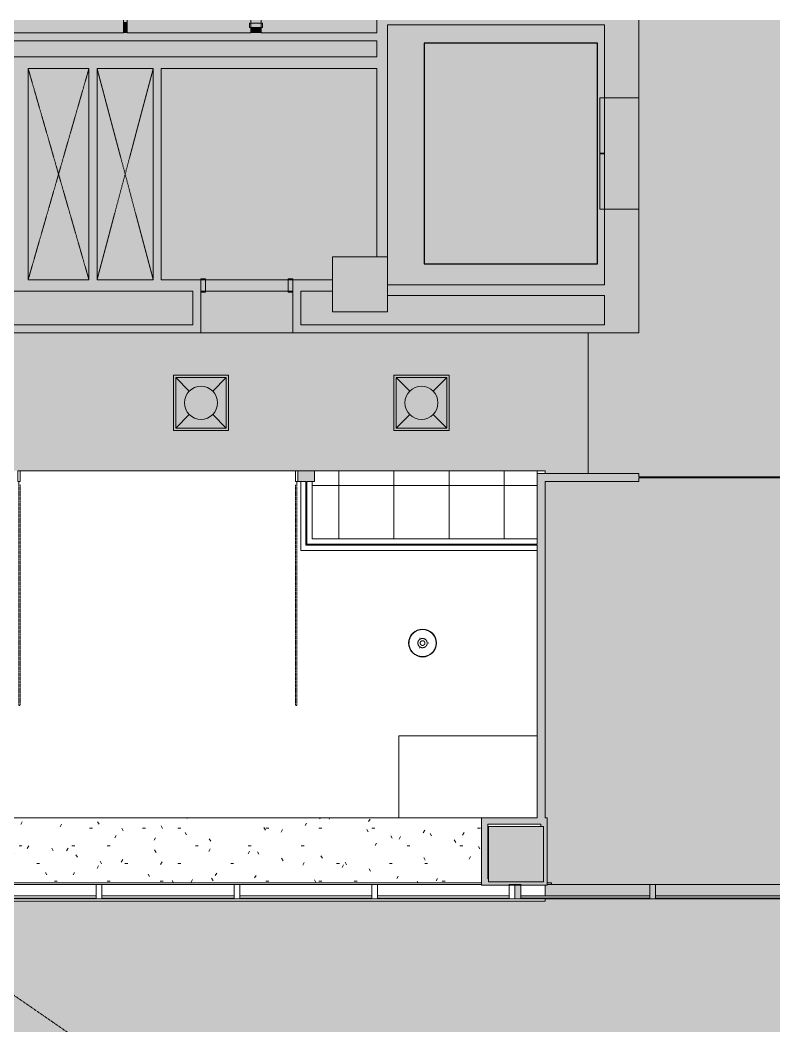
# Model space of a CAD drawing. Header units: inches. Extents: x 45807 to 46964, y -37659 to -36666.
# Drawn here: x 46633.4 to 46964.3, y -37103.6 to -36665.8 of the extents above; entities that cross this region are included whole.
import ezdxf

# ---------------------------------------------------------------- set-up
doc = ezdxf.new("R2010")
doc.units = ezdxf.units.IN
doc.header["$MEASUREMENT"] = 0
doc.linetypes.add('Dash', pattern=[0.25, 0.125, -0.125])
doc.linetypes.add('Hidden 1_8_', pattern=[0.1875, 0.125, -0.0625])
for name, color, linetype, lineweight in [('A-CLNG', 13, 'Continuous', 13), ('A-CLNG-PATT', 13, 'Continuous', 13), ('A-DETL', 90, 'Continuous', 9), ('A-DETL-GENF', 92, 'Continuous', 9), ('A-DETL-HDLN', 90, 'Hidden 1_8_', 9), ('A-DETL-THIN', 151, 'Continuous', 9), ('A-DOOR', 31, 'Continuous', 13), ('A-DOOR-FRAM', 31, 'Continuous', 20), ('A-DOOR-HDLN', 31, 'Dash', 13), ('A-GLAZ-CURT', 52, 'Continuous', 13), ('A-GLAZ-CWMG', 51, 'Continuous', 13), ('A-WALL', 113, 'Continuous', 13), ('A-WALL-PATT', 111, 'Continuous', 13), ('E-LITE-EQPM', 33, 'Continuous', 13), ('I-WALL', 2, 'Continuous', 13), ('Q-SPCQ', 91, 'Continuous', 13), ('S-COLS', 52, 'Continuous', 13)]:
    doc.layers.add(name, color=color, linetype=linetype, lineweight=lineweight)

# ---------------------------------------------------------------- blocks, each defined once
blk = doc.blocks.new('Concrete-Rectangular-Column - 24 x 24-4718055-FIRST FLOOR RCP')
at = {"layer": 'S-COLS', "lineweight": 9}
blk.add_hatch(color=7, dxfattribs=at).paths.add_polyline_path([(11.88, -12), (12, -12), (12, 12), (-12, 12), (-12, -12), (-11.3, -12)], flags=0)
at = {"layer": 'S-COLS', "color": 8, "lineweight": 20}
for p, q in [((-12, 12), (12, 12)), ((-12, -12), (-12, 12)), ((12, 12), (12, -12)), ((12, -12), (-12, -12))]:
    blk.add_line(p, q, dxfattribs=at)
blk = doc.blocks.new('Rectangular Mullion - 2_5_ x 5_ rectangular 2-4795522-FIRST FLOOR RCP')
at = {"layer": 'A-GLAZ-CWMG', "lineweight": 9}
for p, q in [((46789.14, -37042.1), (46834.31, -37042.1)), ((46789.14, -37048.35), (46846.43, -37048.35))]:
    blk.add_line(p, q, dxfattribs=at)
blk = doc.blocks.new('System Panel - Glazed-4795512-FIRST FLOOR RCP')
at = {"layer": 'A-GLAZ-CURT'}
for p, q in [((-28.125, -1.75), (-28.125, -0.75)), ((-28.125, -0.75), (28.125, -0.75)), ((28.125, -1.75), (-28.125, -1.75)), ((28.125, -0.75), (28.125, -1.75))]:
    blk.add_line(p, q, dxfattribs=at)
blk = doc.blocks.new('Rectangular Mullion - 2_5_ x 5_ rectangular 2-V2-FIRST FLOOR RCP')
at = {"layer": 'A-GLAZ-CWMG', "lineweight": 20}
for p, q in [((0, 2.125), (-2.5, 2.125)), ((-2.5, 2.125), (-2.5, -4.125)), ((0, -4.125), (0, 2.125)), ((-2.5, -4.125), (0, -4.125))]:
    blk.add_line(p, q, dxfattribs=at)
blk = doc.blocks.new('System Panel - Glazed-4795486-FIRST FLOOR RCP')
at = {"layer": 'A-GLAZ-CURT'}
for p, q in [((-28.77, -1.75), (-28.77, -0.75)), ((-28.77, -0.75), (28.77, -0.75)), ((28.77, -1.75), (-28.77, -1.75)), ((28.77, -0.75), (28.77, -1.75))]:
    blk.add_line(p, q, dxfattribs=at)
blk = doc.blocks.new('Rectangular Mullion - 2_5_ x 5_ rectangular 2-4795508-FIRST FLOOR RCP')
at = {"layer": 'A-GLAZ-CWMG', "lineweight": 9}
for p, q in [((46610.31, -37042.1), (46666.56, -37042.1)), ((46610.31, -37048.35), (46666.56, -37048.35))]:
    blk.add_line(p, q, dxfattribs=at)
blk = doc.blocks.new('Rectangular Mullion - 2_5_ x 5_ rectangular 2-4795519-FIRST FLOOR RCP')
at = {"layer": 'A-GLAZ-CWMG', "lineweight": 9}
for p, q in [((46669.06, -37042.1), (46726.6, -37042.1)), ((46669.06, -37048.35), (46726.6, -37048.35))]:
    blk.add_line(p, q, dxfattribs=at)
blk = doc.blocks.new('System Panel - Glazed-4795526-FIRST FLOOR RCP')
at = {"layer": 'A-GLAZ-CURT'}
for p, q in [((-28.65, -1.75), (-28.65, -0.75)), ((-28.65, -0.75), (28.65, -0.75)), ((28.65, -1.75), (-28.65, -1.75)), ((28.65, -0.75), (28.65, -1.75))]:
    blk.add_line(p, q, dxfattribs=at)
blk = doc.blocks.new('Rectangular Mullion - 2_5_ x 5_ rectangular 2-V3-FIRST FLOOR RCP')
at = {"layer": 'A-GLAZ-CWMG', "lineweight": 20}
for p, q in [((0.25, 2.125), (-2.25, 2.125)), ((-2.25, 2.125), (-2.25, -4.125)), ((0.25, -4.125), (0.25, 2.125)), ((-2.25, -4.125), (0.25, -4.125))]:
    blk.add_line(p, q, dxfattribs=at)
blk = doc.blocks.new('Rectangular Mullion - 2_5_ x 5_ rectangular 2-4793464-FIRST FLOOR RCP')
at = {"layer": 'A-GLAZ-CWMG', "lineweight": 9}
blk.add_hatch(color=7, dxfattribs=at).paths.add_polyline_path([(0, 1.75), (0, 2.13), (-2.5, 2.13), (-2.5, -4.12), (0, -4.12), (0, 0.75)], flags=0)
at = {"layer": 'A-GLAZ-CWMG', "color": 8, "lineweight": 20}
for p, q in [((-2.5, 2.13), (0, 2.13)), ((-2.5, -4.12), (-2.5, 2.13)), ((0, 2.13), (0, -4.12)), ((0, -4.12), (-2.5, -4.12))]:
    blk.add_line(p, q, dxfattribs=at)
blk = doc.blocks.new('System Panel - Glazed-V4-FIRST FLOOR RCP')
at = {"layer": 'A-GLAZ-CURT', "lineweight": 9}
blk.add_hatch(color=7, dxfattribs=at).paths.add_polyline_path([(-17.5, -1.75), (28.12, -1.75), (28.12, -0.75), (-28.12, -0.75), (-28.12, -1.75)], flags=0)
at = {"layer": 'A-GLAZ-CURT', "color": 8, "lineweight": 20}
for p, q in [((-28.12, -1.75), (-28.12, -0.75)), ((-28.12, -0.75), (28.12, -0.75)), ((28.12, -1.75), (-28.12, -1.75)), ((28.12, -0.75), (28.12, -1.75))]:
    blk.add_line(p, q, dxfattribs=at)
blk = doc.blocks.new('System Panel - Glazed-V5-FIRST FLOOR RCP')
at = {"layer": 'A-GLAZ-CURT', "lineweight": 9}
blk.add_hatch(color=7, dxfattribs=at).paths.add_polyline_path([(25.35, -1.75), (25.35, -0.75), (-28.77, -0.75), (-28.77, -1.75)], flags=0)
at = {"layer": 'A-GLAZ-CURT', "color": 8, "lineweight": 20}
for p, q in [((-28.77, -1.75), (-28.77, -0.75)), ((-28.77, -0.75), (25.35, -0.75)), ((25.35, -1.75), (-28.77, -1.75))]:
    blk.add_line(p, q, dxfattribs=at)
blk = doc.blocks.new('Rectangular Mullion - 2_5_ x 5_ rectangular 2-V6-FIRST FLOOR RCP')
at = {"layer": 'A-GLAZ-CWMG', "lineweight": 9}
for p, q in [((46862.93, -37042.1), (46907.68, -37042.1)), ((46851.43, -37048.35), (46907.68, -37048.35))]:
    blk.add_line(p, q, dxfattribs=at)
blk = doc.blocks.new('Rectangular Mullion - 2_5_ x 5_ rectangular 2-V7-FIRST FLOOR RCP')
at = {"layer": 'A-GLAZ-CWMG', "lineweight": 9}
for p, q in [((46910.18, -37042.1), (46964.31, -37042.1)), ((46910.18, -37048.35), (46964.31, -37048.35))]:
    blk.add_line(p, q, dxfattribs=at)
blk = doc.blocks.new('Rectangular Mullion - 2_5_ x 5_ rectangular 2-4794803-FIRST FLOOR RCP')
at = {"layer": 'A-GLAZ-CWMG', "lineweight": 9}
blk.add_hatch(color=7, dxfattribs=at).paths.add_polyline_path([(-2.25, 2.13), (0.25, 2.13), (0.25, -4.12), (-2.25, -4.12), (-2.25, 1.75)], flags=0)
at = {"layer": 'A-GLAZ-CWMG', "color": 8, "lineweight": 20}
for p, q in [((0.25, 2.13), (-2.25, 2.13)), ((-2.25, 2.13), (-2.25, -4.12)), ((0.25, -4.12), (0.25, 2.13)), ((-2.25, -4.12), (0.25, -4.12))]:
    blk.add_line(p, q, dxfattribs=at)
blk = doc.blocks.new('Single Flush - OTJ_SOLIDFLUSH_ALUM-4817986-FIRST FLOOR RCP')
at = {"layer": 'A-DOOR-FRAM', "color": 8}
for p, q in [((-20, -2.875), (-20, 2.875)), ((-20, 2.875), (-18, 2.875)), ((-18, -2.875), (-18, 2.875)), ((18.000004, -2.875), (18.000004, 2.875)), ((18.000004, 2.875), (20.000004, 2.875)), ((20.000004, -2.875), (20.000004, 2.875)), ((-20, -2.875), (-18, -2.875)), ((18.000004, -2.875), (20.000004, -2.875))]:
    blk.add_line(p, q, dxfattribs=at)
blk = doc.blocks.new('Elevator Door-Center _1_ - 48_ x 84_-4818869-FIRST FLOOR RCP')
at = {"layer": 'Q-SPCQ', "lineweight": 9}
for p, q in [((-4.03, 9.5), (-28.15, 9.5)), ((-28.15, 9.5), (-28.15, 7.5)), ((-4.03, 9.5), (-4.03, 7.5)), ((20.35, 9.5), (-3.78, 9.5)), ((-3.78, 9.5), (-3.78, 7.5)), ((20.35, 9.5), (20.35, 7.5)), ((-28.15, 7.5), (-4.03, 7.5)), ((-3.78, 7.5), (20.35, 7.5))]:
    blk.add_line(p, q, dxfattribs=at)
blk = doc.blocks.new('Single Flush - 2_3-4825079-FIRST FLOOR RCP')
at = {"layer": 'A-DOOR-FRAM', "color": 8}
for p, q in [((14.000004, 2.875), (14.000004, -2.875)), ((14.000004, 2.875), (16.000004, 2.875)), ((16.000004, 2.875), (16.000004, -2.875)), ((14.000004, -2.875), (16.000004, -2.875))]:
    blk.add_line(p, q, dxfattribs=at)
blk = doc.blocks.new('Troffer Light - 2x2 Parabolic - 2_x2__2 Lamp_ - 120V-4841993-FIRST FLOOR RCP')
at = {"layer": 'E-LITE-EQPM', "lineweight": 9}
for p, q in [((-11.74, -13.34), (-11.74, 8.66)), ((-11.74, 8.66), (10.26, 8.66)), ((-5.83, 2.75), (-11.74, 8.66)), ((-11.74, -13.34), (-11.74, 8.66)), ((-11.74, 8.66), (10.26, 8.66)), ((10.26, 8.66), (4.35, 2.75)), ((10.26, 8.66), (10.26, -13.34)), ((10.26, 8.66), (10.26, -13.34)), ((-11.74, -13.34), (-5.83, -7.43)), ((4.35, -7.43), (10.26, -13.34)), ((10.26, -13.34), (-11.74, -13.34)), ((10.26, -13.34), (-11.74, -13.34))]:
    blk.add_line(p, q, dxfattribs=at)
for start, end in [(360, 180), (180, 360)]:
    blk.add_arc((-0.74, -2.34), 7.2, start, end, dxfattribs=at)
blk = doc.blocks.new('HighTower_Caravaggio_Medium - P2-5139274-FIRST FLOOR RCP')
at = {"layer": 'E-LITE-EQPM', "lineweight": 9}
for p, q in [((-0.28, 1.83), (-0.23, 1.75)), ((-0.23, -1.74), (-0.27, -1.82))]:
    blk.add_line(p, q, dxfattribs=at)
at = {"layer": 'E-LITE-EQPM', "lineweight": 9, "flags": 128}
for points in [[(-5.24, 0), (-5.23, 0.24), (-5.22, 0.47), (-5.2, 0.71), (-5.16, 0.94), (-5.12, 1.17), (-5.07, 1.41), (-5.01, 1.63), (-4.94, 1.86), (-4.86, 2.08), (-4.77, 2.3), (-4.68, 2.52), (-4.57, 2.73), (-4.46, 2.94), (-4.34, 3.14), (-4.21, 3.34), (-4.07, 3.53), (-3.92, 3.72), (-3.77, 3.9), (-3.61, 4.07), (-3.45, 4.24), (-3.27, 4.4), (-3.09, 4.56), (-2.91, 4.7), (-2.72, 4.84), (-2.52, 4.97), (-2.32, 5.1), (-2.11, 5.21), (-1.9, 5.32), (-1.69, 5.42), (-1.47, 5.51), (-1.25, 5.59), (-1.02, 5.66), (-0.79, 5.73), (-0.56, 5.78), (-0.33, 5.82), (-0.1, 5.86), (0.14, 5.89), (0.37, 5.9), (0.61, 5.91), (0.84, 5.91), (1.08, 5.9), (1.32, 5.88), (1.55, 5.85), (1.78, 5.81), (2.02, 5.76), (2.24, 5.7), (2.47, 5.63), (2.69, 5.55), (2.92, 5.47), (3.13, 5.37), (3.35, 5.27), (3.55, 5.16), (3.76, 5.04), (3.96, 4.91), (4.15, 4.78), (4.34, 4.64), (4.52, 4.49), (4.7, 4.33), (4.87, 4.16), (5.03, 3.99), (5.19, 3.82), (5.34, 3.63), (5.48, 3.44), (5.61, 3.25), (5.74, 3.05), (5.86, 2.84), (5.96, 2.63), (6.07, 2.42), (6.16, 2.2), (6.24, 1.98), (6.32, 1.76), (6.38, 1.53), (6.44, 1.3), (6.49, 1.07), (6.52, 0.83), (6.55, 0.6), (6.57, 0.36), (6.58, 0.13), (6.58, 0)], [(-1.35, 0), (-1.35, 0.08), (-1.34, 0.16), (-1.34, 0.24), (-1.33, 0.32), (-1.31, 0.4), (-1.29, 0.48), (-1.27, 0.56), (-1.25, 0.64), (-1.22, 0.71), (-1.19, 0.79), (-1.16, 0.86), (-1.12, 0.93), (-1.08, 1.01), (-1.04, 1.07), (-1, 1.14), (-0.95, 1.21), (-0.9, 1.27), (-0.85, 1.33), (-0.79, 1.39), (-0.74, 1.45), (-0.68, 1.51), (-0.62, 1.56), (-0.55, 1.61), (-0.49, 1.66), (-0.42, 1.7), (-0.35, 1.75), (-0.28, 1.78), (-0.21, 1.82), (-0.14, 1.86), (-0.06, 1.89), (0.02, 1.91), (0.09, 1.94), (0.17, 1.96), (0.25, 1.98), (0.33, 1.99), (0.41, 2.01), (0.49, 2.02), (0.57, 2.02), (0.65, 2.02), (0.73, 2.02), (0.81, 2.02), (0.89, 2.01), (0.97, 2), (1.05, 1.99), (1.13, 1.97), (1.21, 1.95), (1.29, 1.93), (1.36, 1.9), (1.44, 1.87), (1.51, 1.84), (1.59, 1.8), (1.66, 1.77), (1.73, 1.73), (1.8, 1.68), (1.86, 1.64), (1.93, 1.59), (1.99, 1.54), (2.05, 1.48), (2.11, 1.43), (2.16, 1.37), (2.22, 1.31), (2.27, 1.24), (2.32, 1.18), (2.36, 1.11), (2.41, 1.04), (2.45, 0.97), (2.48, 0.9), (2.52, 0.83), (2.55, 0.75), (2.58, 0.68), (2.6, 0.6), (2.63, 0.52), (2.65, 0.44), (2.66, 0.37), (2.68, 0.29), (2.69, 0.21), (2.69, 0.12), (2.7, 0.04), (2.7, 0)], [(-0.67, 2.16), (-0.67, 2.15), (-0.67, 2.15), (-0.67, 2.15), (-0.67, 2.14), (-0.67, 2.14), (-0.67, 2.14), (-0.67, 2.13), (-0.66, 2.13), (-0.66, 2.13), (-0.66, 2.12), (-0.66, 2.12), (-0.66, 2.12)], [(-0.66, 2.11), (-0.66, 2.12), (-0.66, 2.12), (-0.66, 2.12), (-0.66, 2.12), (-0.66, 2.12)], [(-0.66, 2.12), (-0.66, 2.12), (-0.66, 2.11), (-0.65, 2.11), (-0.65, 2.1)], [(-0.5, 2.21), (-0.5, 2.22), (-0.5, 2.22), (-0.5, 2.22), (-0.51, 2.22), (-0.51, 2.23), (-0.51, 2.23), (-0.51, 2.23), (-0.52, 2.24), (-0.52, 2.24), (-0.52, 2.24), (-0.52, 2.24)], [(-0.5, 2.21), (-0.5, 2.21), (-0.5, 2.21), (-0.5, 2.21), (-0.49, 2.21), (-0.49, 2.21), (-0.49, 2.21)], [(-0.49, 2.19), (-0.49, 2.2), (-0.49, 2.21), (-0.5, 2.21), (-0.5, 2.21)], [(-0.35, 0), (-0.35, 0.04), (-0.35, 0.08), (-0.34, 0.12), (-0.34, 0.16), (-0.33, 0.2), (-0.32, 0.24), (-0.31, 0.28), (-0.3, 0.32), (-0.29, 0.36), (-0.27, 0.4), (-0.25, 0.44), (-0.24, 0.47), (-0.22, 0.51), (-0.19, 0.54), (-0.17, 0.58), (-0.15, 0.61), (-0.12, 0.64), (-0.1, 0.67), (-0.07, 0.71), (-0.04, 0.73), (-0.01, 0.76), (0.02, 0.79), (0.05, 0.81), (0.09, 0.84), (0.12, 0.86), (0.15, 0.88), (0.19, 0.9), (0.23, 0.92), (0.26, 0.94), (0.3, 0.95), (0.34, 0.97), (0.38, 0.98), (0.42, 0.99), (0.46, 1), (0.5, 1.01), (0.54, 1.01), (0.58, 1.02), (0.62, 1.02), (0.66, 1.02), (0.7, 1.02), (0.74, 1.02), (0.78, 1.02), (0.82, 1.01), (0.86, 1.01), (0.9, 1), (0.94, 0.99), (0.98, 0.97), (1.02, 0.96), (1.06, 0.95), (1.1, 0.93), (1.14, 0.91), (1.17, 0.89), (1.21, 0.87), (1.24, 0.85), (1.27, 0.83), (1.31, 0.8), (1.34, 0.78), (1.37, 0.75), (1.4, 0.72), (1.43, 0.69), (1.45, 0.66), (1.48, 0.63), (1.5, 0.6), (1.53, 0.56), (1.55, 0.53), (1.57, 0.49), (1.59, 0.46), (1.61, 0.42), (1.62, 0.38), (1.64, 0.34), (1.65, 0.3), (1.66, 0.26), (1.67, 0.22), (1.68, 0.18), (1.69, 0.14), (1.69, 0.1), (1.69, 0.06), (1.7, 0.02), (1.7, 0)], [(3.17, 0.09), (3.17, 0.09), (3.17, 0.09), (3.16, 0.09), (3.15, 0.09)], [(3.16, 0.09), (3.17, 0.09), (3.17, 0.09), (3.17, 0.09), (3.17, 0.09), (3.17, 0.09), (3.17, 0.09)], [(3.22, 0.08), (3.21, 0.08), (3.21, 0.09), (3.21, 0.09), (3.2, 0.09), (3.2, 0.09), (3.2, 0.09), (3.19, 0.09), (3.19, 0.09), (3.18, 0.09), (3.18, 0.09), (3.18, 0.09), (3.17, 0.09), (3.17, 0.09)], [(6.58, 0), (6.58, -0.24), (6.56, -0.47), (6.54, -0.71), (6.51, -0.94), (6.47, -1.17), (6.41, -1.41), (6.35, -1.63), (6.28, -1.86), (6.2, -2.08), (6.12, -2.3), (6.02, -2.52), (5.92, -2.73), (5.8, -2.94), (5.68, -3.14), (5.55, -3.34), (5.41, -3.53), (5.27, -3.72), (5.12, -3.9), (4.96, -4.07), (4.79, -4.24), (4.62, -4.4), (4.44, -4.56), (4.25, -4.7), (4.06, -4.84), (3.87, -4.97), (3.66, -5.1), (3.46, -5.21), (3.25, -5.32), (3.03, -5.42), (2.81, -5.51), (2.59, -5.59), (2.37, -5.66), (2.14, -5.73), (1.91, -5.78), (1.68, -5.82), (1.44, -5.86), (1.21, -5.89), (0.97, -5.9), (0.74, -5.91), (0.5, -5.91), (0.26, -5.9), (0.03, -5.88), (-0.21, -5.85), (-0.44, -5.81), (-0.67, -5.76), (-0.9, -5.7), (-1.13, -5.63), (-1.35, -5.55), (-1.57, -5.47), (-1.79, -5.37), (-2, -5.27), (-2.21, -5.16), (-2.41, -5.04), (-2.61, -4.91), (-2.81, -4.78), (-2.99, -4.64), (-3.18, -4.49), (-3.35, -4.33), (-3.52, -4.16), (-3.69, -3.99), (-3.84, -3.82), (-3.99, -3.63), (-4.13, -3.44), (-4.27, -3.25), (-4.39, -3.05), (-4.51, -2.84), (-4.62, -2.63), (-4.72, -2.42), (-4.81, -2.2), (-4.9, -1.98), (-4.97, -1.76), (-5.04, -1.53), (-5.09, -1.3), (-5.14, -1.07), (-5.18, -0.83), (-5.21, -0.6), (-5.23, -0.36), (-5.24, -0.13), (-5.24, 0)], [(2.7, 0), (2.69, -0.08), (2.69, -0.16), (2.68, -0.24), (2.67, -0.32), (2.66, -0.4), (2.64, -0.48), (2.62, -0.56), (2.59, -0.64), (2.57, -0.71), (2.54, -0.79), (2.5, -0.86), (2.47, -0.93), (2.43, -1.01), (2.39, -1.07), (2.34, -1.14), (2.3, -1.21), (2.25, -1.27), (2.19, -1.33), (2.14, -1.39), (2.08, -1.45), (2.02, -1.51), (1.96, -1.56), (1.9, -1.61), (1.83, -1.66), (1.77, -1.7), (1.7, -1.75), (1.63, -1.78), (1.55, -1.82), (1.48, -1.86), (1.41, -1.89), (1.33, -1.91), (1.25, -1.94), (1.17, -1.96), (1.1, -1.98), (1.02, -1.99), (0.94, -2.01), (0.86, -2.02), (0.77, -2.02), (0.69, -2.02), (0.61, -2.02), (0.53, -2.02), (0.45, -2.01), (0.37, -2), (0.29, -1.99), (0.21, -1.97), (0.13, -1.95), (0.06, -1.93), (-0.02, -1.9), (-0.1, -1.87), (-0.17, -1.84), (-0.24, -1.8), (-0.31, -1.77), (-0.38, -1.73), (-0.45, -1.68), (-0.52, -1.64), (-0.58, -1.59), (-0.65, -1.54), (-0.71, -1.48), (-0.76, -1.43), (-0.82, -1.37), (-0.87, -1.31), (-0.92, -1.24), (-0.97, -1.18), (-1.02, -1.11), (-1.06, -1.04), (-1.1, -0.97), (-1.14, -0.9), (-1.17, -0.83), (-1.21, -0.75), (-1.23, -0.68), (-1.26, -0.6), (-1.28, -0.52), (-1.3, -0.44), (-1.32, -0.37), (-1.33, -0.29), (-1.34, -0.21), (-1.35, -0.12), (-1.35, -0.04), (-1.35, 0)], [(-0.66, -2.12), (-0.66, -2.12), (-0.66, -2.12), (-0.66, -2.13), (-0.67, -2.13), (-0.67, -2.14), (-0.67, -2.14), (-0.67, -2.14), (-0.67, -2.15), (-0.67, -2.15), (-0.67, -2.15), (-0.67, -2.16)], [(-0.65, -2.1), (-0.65, -2.11), (-0.66, -2.11), (-0.66, -2.12), (-0.66, -2.12)], [(-0.66, -2.12), (-0.66, -2.12), (-0.66, -2.12), (-0.66, -2.12), (-0.66, -2.12), (-0.66, -2.11), (-0.66, -2.11)], [(-0.53, -2.24), (-0.52, -2.24), (-0.52, -2.24), (-0.52, -2.24), (-0.51, -2.23), (-0.51, -2.23), (-0.51, -2.23), (-0.51, -2.23), (-0.5, -2.22), (-0.5, -2.22), (-0.5, -2.22), (-0.5, -2.21), (-0.5, -2.21)], [(-0.5, -2.21), (-0.5, -2.21), (-0.49, -2.21), (-0.49, -2.2), (-0.49, -2.2)], [(-0.49, -2.21), (-0.49, -2.21), (-0.5, -2.21), (-0.5, -2.21), (-0.5, -2.21), (-0.5, -2.21)], [(1.7, 0), (1.69, -0.04), (1.69, -0.08), (1.69, -0.12), (1.68, -0.16), (1.68, -0.2), (1.67, -0.24), (1.66, -0.28), (1.64, -0.32), (1.63, -0.36), (1.61, -0.4), (1.6, -0.44), (1.58, -0.47), (1.56, -0.51), (1.54, -0.54), (1.52, -0.58), (1.49, -0.61), (1.47, -0.64), (1.44, -0.67), (1.41, -0.71), (1.39, -0.73), (1.36, -0.76), (1.32, -0.79), (1.29, -0.81), (1.26, -0.84), (1.23, -0.86), (1.19, -0.88), (1.15, -0.9), (1.12, -0.92), (1.08, -0.94), (1.04, -0.95), (1, -0.97), (0.97, -0.98), (0.93, -0.99), (0.89, -1), (0.85, -1.01), (0.81, -1.01), (0.77, -1.02), (0.72, -1.02), (0.68, -1.02), (0.64, -1.02), (0.6, -1.02), (0.56, -1.02), (0.52, -1.01), (0.48, -1.01), (0.44, -1), (0.4, -0.99), (0.36, -0.97), (0.32, -0.96), (0.28, -0.95), (0.25, -0.93), (0.21, -0.91), (0.17, -0.89), (0.14, -0.87), (0.1, -0.85), (0.07, -0.83), (0.04, -0.8), (0.01, -0.78), (-0.02, -0.75), (-0.05, -0.72), (-0.08, -0.69), (-0.11, -0.66), (-0.14, -0.63), (-0.16, -0.6), (-0.18, -0.56), (-0.2, -0.53), (-0.23, -0.49), (-0.24, -0.46), (-0.26, -0.42), (-0.28, -0.38), (-0.29, -0.34), (-0.3, -0.3), (-0.32, -0.26), (-0.33, -0.22), (-0.33, -0.18), (-0.34, -0.14), (-0.35, -0.1), (-0.35, -0.06), (-0.35, -0.02), (-0.35, 0)], [(3.15, -0.09), (3.16, -0.09), (3.17, -0.09), (3.17, -0.09), (3.17, -0.09)], [(3.17, -0.09), (3.18, -0.09), (3.18, -0.09), (3.18, -0.09), (3.19, -0.09), (3.19, -0.09), (3.19, -0.09), (3.2, -0.09), (3.2, -0.09), (3.21, -0.09), (3.21, -0.09), (3.21, -0.08), (3.22, -0.08)], [(3.17, -0.09), (3.17, -0.09), (3.17, -0.09), (3.17, -0.09), (3.17, -0.09), (3.17, -0.09), (3.17, -0.09)]]:
    blk.add_lwpolyline(points, dxfattribs=at)
at = {"layer": 'E-LITE-EQPM', "lineweight": 9}
for radius, start, end in [(6.07, 0, 180), (5.91, 360, 180), (6.07, 180, 0), (5.91, 180, 360)]:
    blk.add_arc((0.67, 0), radius, start, end, dxfattribs=at)
blk = doc.blocks.new('Door-Garage-Embossed_Panel - 192__ x 84__-5243523-FIRST FLOOR RCP')
at = {"layer": 'A-DOOR-FRAM'}
for p, q in [((-60, 2.1875), (-61, 2.1875)), ((-61, 2.1875), (-61, -2.4375)), ((-60, -2.4375), (-60, 2.1875)), ((60, 2.1875), (60, -2.4375)), ((61, 2.1875), (60, 2.1875)), ((61, -2.4375), (61, 2.1875)), ((-61, -2.4375), (-60, -2.4375)), ((60, -2.4375), (61, -2.4375))]:
    blk.add_line(p, q, dxfattribs=at)
at = {"layer": 'A-DOOR-HDLN'}
for p, q in [((-60.5, -2.4375), (-60.5, -99.9375)), ((-60, -3.9375), (-60, -99.9375)), ((60, -3.9375), (60, -99.9375)), ((60.5, -2.4375), (60.5, -99.9375)), ((-60.5, -99.9375), (-60, -99.9375)), ((60.5, -99.9375), (60, -99.9375))]:
    blk.add_line(p, q, dxfattribs=at)

msp = doc.modelspace()

# ---------------------------------------------------------------- hatches: boundary and pattern name
at = {"layer": 'A-CLNG-PATT'}
h = msp.add_hatch(dxfattribs=at)
h.set_pattern_fill('FP_7', color=256, style=0, pattern_type=2)
h.set_pattern_definition([(0, (46796.216, -36868.38), (0, -24), []), (270, (46796.216, -36868.38), (-24, -1e-15), [])])
h.paths.add_polyline_path([(46760.68, -36891.6), (46858.56, -36891.6), (46858.56, -36861.97), (46761.68, -36861.97), (46761.68, -36866.6), (46760.68, -36866.6), (46760.68, -36884.25)], flags=0)
h = msp.add_hatch(dxfattribs=at)
h.set_pattern_fill('FP_2', color=256, style=0, pattern_type=2)
h.set_pattern_definition([(0, (46604.215, -36796.38), (0, -24), []), (270, (46604.215, -36796.38), (-24, -1e-15), [])])
h.paths.add_polyline_path([(46862.06, -36863.1), (46862.06, -36861.97), (46858.56, -36861.97), (46858.56, -36863.1), (46859.6, -36863.1)], flags=0)
h = msp.add_hatch(dxfattribs=at)
h.set_pattern_fill('FP_3', color=256, style=0, pattern_type=2)
h.set_pattern_definition([(0, (0, 0), (30.72, 7.68), [1.267, -21.773, 1.267, -21.773, -122.88]), (0, (0, 0), (30.72, 7.68), [-46.08, 1.267, -44.813, 1.267, -21.773, -53.76]), (0, (0, 0), (30.72, 7.68), [-115.2, 1.267, -14.093, 1.267, -37.133]), (120, (11.52, 3.84), (-22.0110751, 22.7643004), [1.267, -21.773, 1.267, -21.773, -122.88]), (120, (11.52, 3.84), (-22.0110751, 22.7643004), [-46.08, 1.267, -44.813, 1.267, -21.773, -53.76]), (120, (11.52, 3.84), (-22.0110751, 22.7643004), [-115.2, 1.267, -14.093, 1.267, -37.133]), (240, (15.36, 19.2), (-8.7089249, -30.4443004), [1.267, -21.773, 1.267, -21.773, -122.88]), (240, (15.36, 19.2), (-8.7089249, -30.4443004), [-46.08, 1.267, -44.813, 1.267, -21.773, -53.76]), (240, (15.36, 19.2), (-8.7089249, -30.4443004), [-115.2, 1.267, -14.093, 1.267, -37.133])])
h.paths.add_polyline_path([(46794.81, -37041.35), (46834.31, -37041.35), (46834.31, -37013.1), (46564.06, -37013.1), (46564.06, -37041.35), (46645.12, -37041.35)], flags=0)
at = {"layer": 'A-DETL-GENF'}
h = msp.add_hatch(color=9, dxfattribs=at)
h.paths.add_polyline_path([(46964.31, -37658.85), (46964.31, -37625.97), (46910.18, -37625.97), (46910.18, -37626.35), (46907.68, -37626.35), (46907.68, -37625.97), (46860.93, -37625.97), (46860.93, -37626.35), (46858.43, -37626.35), (46858.43, -37634.37), (46840.43, -37634.37), (46840.43, -37626.35), (46837.93, -37626.35), (46837.93, -37625.97), (46790.27, -37625.97), (46790.27, -37626.35), (46787.77, -37626.35), (46787.77, -37625.97), (46730.23, -37625.97), (46730.23, -37626.35), (46727.73, -37626.35), (46727.73, -37625.97), (46670.18, -37625.97), (46670.18, -37626.35), (46667.68, -37626.35), (46667.68, -37625.97), (46620.93, -37625.97), (46620.93, -37626.35), (46618.43, -37626.35), (46618.43, -37634.36), (46599.43, -37634.36), (46599.43, -37646.85), (46574.43, -37646.85), (46574.43, -37658.85), (46910.18, -37658.85)], flags=0)
h.paths.add_polyline_path([(46578.08, -37641.85), (46594.43, -37641.85), (46594.43, -37629.36), (46613.43, -37629.36), (46613.43, -37604.37), (46569.93, -37604.37), (46569.93, -37611.1), (46574.43, -37611.1), (46574.43, -37641.85)], flags=0)
h.paths.add_polyline_path([(46845.43, -37629.37), (46853.43, -37629.37), (46853.43, -37604.37), (46845.43, -37604.37), (46845.43, -37621.37)], flags=0)
h.paths.add_polyline_path([(46790.27, -37624.97), (46837.93, -37624.97), (46837.93, -37620.1), (46840.43, -37620.1), (46840.43, -37599.37), (46858.43, -37599.37), (46858.43, -37620.1), (46860.93, -37620.1), (46860.93, -37624.97), (46907.68, -37624.97), (46907.68, -37620.1), (46910.18, -37620.1), (46910.18, -37624.97), (46964.31, -37624.97), (46964.31, -37047.97), (46910.18, -37047.97), (46910.18, -37048.35), (46907.68, -37048.35), (46907.68, -37047.97), (46862.06, -37047.97), (46862.06, -37049.35), (46569.93, -37049.35), (46569.93, -37599.37), (46618.43, -37599.37), (46618.43, -37620.1), (46620.93, -37620.1), (46620.93, -37624.97), (46667.68, -37624.97), (46667.68, -37620.1), (46670.18, -37620.1), (46670.18, -37624.97), (46727.73, -37624.97), (46727.73, -37620.1), (46730.23, -37620.1), (46730.23, -37624.97), (46787.77, -37624.97), (46787.77, -37620.1), (46790.27, -37620.1)], flags=0)
h.paths.add_polyline_path([(46864.81, -37046.97), (46907.68, -37046.97), (46907.68, -37042.1), (46910.18, -37042.1), (46910.18, -37046.97), (46964.31, -37046.97), (46964.31, -36665.8), (46902.93, -36665.8), (46902.93, -36699.6), (46887.93, -36699.6), (46887.93, -36667.85), (46793.43, -36667.85), (46793.43, -36780.97), (46887.93, -36780.97), (46887.93, -36748.1), (46902.93, -36748.1), (46902.93, -36801.97), (46752.18, -36801.97), (46752.18, -36778.85), (46769.43, -36778.85), (46769.43, -36768.85), (46788.81, -36768.85), (46788.81, -36686.85), (46694.93, -36686.85), (46694.93, -36778.85), (46712.18, -36778.85), (46712.18, -36801.97), (46406.56, -36801.97), (46406.56, -36775.35), (46411.56, -36775.35), (46411.56, -36778.85), (46633.43, -36778.85), (46633.43, -36686.85), (46411.56, -36686.85), (46411.56, -36735.35), (46406.56, -36735.35), (46406.56, -36686.85), (46402.68, -36686.85), (46402.68, -36683.35), (46406.43, -36683.35), (46406.43, -36665.8), (46018.06, -36665.8), (46018.06, -36715.47), (46342.06, -36715.47), (46342.06, -36683.35), (46362.68, -36683.35), (46362.68, -36686.85), (46346.68, -36686.85), (46346.68, -36819.6), (46346.43, -36819.6), (46346.43, -36859.6), (46346.68, -36859.6), (46346.68, -36861.97), (46862.06, -36861.97), (46862.06, -36863.1), (46902.93, -36863.1), (46902.93, -36864.6), (46933.43, -36864.6), (46933.43, -36865.1), (46902.93, -36865.1), (46902.93, -36866.6), (46862.06, -36866.6), (46862.06, -37013.1), (46862.93, -37013.1), (46862.93, -37042.35), (46862.06, -37042.35), (46862.06, -37046.97)], flags=0)
h.paths.add_polyline_path([(45986.8, -36911.1), (46010.06, -36911.1), (46010.06, -36794.1), (46000.68, -36794.1), (46000.68, -36786.1), (46010.06, -36786.1), (46010.06, -36665.8), (45818.81, -36665.8), (45818.81, -36774.1), (45844.18, -36774.1), (45844.18, -36786.1), (45960.68, -36786.1), (45960.68, -36794.1), (45844.18, -36794.1), (45844.18, -36803.6), (45818.81, -36803.6), (45818.81, -36911.1), (45966.85, -36911.1)], flags=0)
h.paths.add_polyline_path([(46793.43, -36798.47), (46887.93, -36798.47), (46887.93, -36785.6), (46793.43, -36785.6), (46793.43, -36792.85), (46769.43, -36792.85), (46769.43, -36783.85), (46755.68, -36783.85), (46755.68, -36798.47), (46788.81, -36798.47)], flags=0)
h.paths.add_polyline_path([(46708.68, -36798.47), (46708.68, -36783.85), (46410.06, -36783.85), (46410.06, -36798.47), (46698.45, -36798.47)], flags=0)
h.paths.add_polyline_path([(46636.93, -36778.85), (46663.43, -36778.85), (46663.43, -36686.85), (46636.93, -36686.85), (46636.93, -36775.92)], flags=0)
h.paths.add_polyline_path([(46666.93, -36778.85), (46691.43, -36778.85), (46691.43, -36686.85), (46666.93, -36686.85), (46666.93, -36771.75)], flags=0)
h.paths.add_polyline_path([(46724.92, -36681.85), (46788.81, -36681.85), (46788.81, -36674.85), (46454.75, -36674.85), (46454.75, -36665.8), (46413.43, -36665.8), (46413.43, -36681.85), (46694.93, -36681.85)], flags=0)
h.paths.add_polyline_path([(46581.08, -36671.35), (46581.08, -36665.8), (46459.37, -36665.8), (46459.37, -36671.35), (46513.58, -36671.35), (46513.58, -36666.85), (46515.08, -36666.85), (46515.08, -36671.35)], flags=0)
h.paths.add_polyline_path([(46612.5, -36671.35), (46678.5, -36671.35), (46678.5, -36666.85), (46680, -36666.85), (46680, -36671.35), (46733.84, -36671.35), (46733.84, -36669.07), (46738.46, -36669.07), (46738.46, -36671.35), (46788.81, -36671.35), (46788.81, -36665.8), (46612.5, -36665.8), (46612.5, -36669.25)], flags=0)
h.paths.add_polyline_path([(46608.5, -36671.35), (46608.5, -36665.8), (46585.08, -36665.8), (46585.08, -36671.35)], flags=0)
at = {"layer": 'A-WALL-PATT', "lineweight": 9}
for points in [[(46788.81, -36768.85), (46793.43, -36768.85), (46793.43, -36665.8), (46788.81, -36665.8), (46788.81, -36686.85)], [(46858.56, -36667.85), (46887.93, -36667.85), (46887.93, -36665.8), (46793.43, -36665.8), (46793.43, -36667.85), (46820.21, -36667.85)], [(46680, -36671.35), (46680, -36666.85), (46678.5, -36666.85), (46678.5, -36671.35)], [(46738.46, -36671.35), (46738.46, -36669.07), (46733.84, -36669.07), (46733.84, -36671.35)], [(46788.81, -36674.85), (46788.81, -36671.35), (46459.37, -36671.35), (46459.37, -36674.85), (46724.92, -36674.85)], [(46691.43, -36686.85), (46788.81, -36686.85), (46788.81, -36681.85), (46413.43, -36681.85), (46413.43, -36686.85), (46666.93, -36686.85)], [(46633.43, -36778.85), (46636.93, -36778.85), (46636.93, -36686.85), (46633.43, -36686.85), (46633.43, -36778.6)], [(46666.93, -36778.85), (46666.93, -36686.85), (46663.43, -36686.85), (46663.43, -36778.85)], [(46694.93, -36778.85), (46694.93, -36686.85), (46691.43, -36686.85), (46691.43, -36778.85)], [(46712.18, -36798.47), (46712.18, -36783.85), (46708.68, -36783.85), (46708.68, -36798.47)], [(46755.68, -36801.97), (46755.68, -36783.85), (46752.18, -36783.85), (46752.18, -36801.97)], [(46858.56, -36785.6), (46887.93, -36785.6), (46887.93, -36780.97), (46793.43, -36780.97), (46793.43, -36785.6), (46820.21, -36785.6)], [(46484.21, -36801.97), (46712.18, -36801.97), (46712.18, -36798.47), (46410.06, -36798.47), (46410.06, -36801.97), (46460.21, -36801.97)], [(46793.43, -36801.97), (46887.93, -36801.97), (46887.93, -36798.47), (46755.68, -36798.47), (46755.68, -36801.97), (46788.81, -36801.97)], [(46755.68, -36866.6), (46761.68, -36866.6), (46761.68, -36861.97), (46754.43, -36861.97), (46754.43, -36866.6)], [(46758.31, -36894.35), (46758.31, -36866.6), (46757.81, -36866.6), (46757.81, -36894.35), (46757.93, -36894.35)], [(46860.31, -37013.1), (46862.06, -37013.1), (46862.06, -36863.1), (46858.56, -36863.1), (46858.56, -37013.1)], [(46902.93, -36866.6), (46902.93, -36863.1), (46862.06, -36863.1), (46862.06, -36866.6), (46884.51, -36866.6)], [(46902.93, -36865.1), (46933.43, -36865.1), (46933.43, -36864.6), (46902.93, -36864.6)], [(46834.31, -37042.35), (46837.06, -37042.35), (46837.06, -37013.1), (46834.31, -37013.1), (46834.31, -37042.1)], [(46860.31, -37015.85), (46862.93, -37015.85), (46862.93, -37013.1), (46837.06, -37013.1), (46837.06, -37015.85), (46860.18, -37015.85)], [(46860.31, -37042.35), (46862.93, -37042.35), (46862.93, -37015.85), (46860.18, -37015.85), (46860.18, -37016.85), (46861.43, -37016.85), (46861.43, -37040.85), (46860.18, -37040.85), (46860.18, -37042.35)], [(46846.43, -37042.35), (46860.18, -37042.35), (46860.18, -37040.85), (46837.43, -37040.85), (46837.43, -37039.6), (46837.06, -37039.6), (46837.06, -37042.35)]]:
    msp.add_hatch(color=7, dxfattribs=at).paths.add_polyline_path(points, flags=0)
h = msp.add_hatch(color=7, dxfattribs=at)
h.paths.add_polyline_path([(46902.93, -36801.97), (46902.93, -36748.1), (46887.93, -36748.1), (46887.93, -36801.97)], flags=0)
h.paths.add_polyline_path([(46902.93, -36699.6), (46902.93, -36665.8), (46887.93, -36665.8), (46887.93, -36699.6)], flags=0)
h = msp.add_hatch(color=7, dxfattribs=at)
h.paths.add_polyline_path([(46411.56, -36783.85), (46712.18, -36783.85), (46712.18, -36778.85), (46411.56, -36778.85)], flags=0)
h.paths.add_polyline_path([(46752.18, -36783.85), (46769.43, -36783.85), (46769.43, -36778.85), (46752.18, -36778.85)], flags=0)
h = msp.add_hatch(color=7, dxfattribs=at)
h.paths.add_polyline_path([(46790.31, -36894.35), (46790.31, -36893.85), (46758.31, -36893.85), (46758.31, -36894.35), (46764.82, -36894.35)], flags=0)
h.paths.add_polyline_path([(46844.61, -36894.35), (46858.56, -36894.35), (46858.56, -36893.85), (46826.31, -36893.85), (46826.31, -36894.35)], flags=0)

# ---------------------------------------------------------------- linework, layer by layer
at = {"layer": 'A-CLNG'}
for p, q in [((46712.18, -36801.97), (46752.18, -36801.97)), ((46880.75, -36801.97), (46880.75, -36863.1)), ((46724.21, -36820.38), (46700.21, -36820.38)), ((46700.21, -36820.38), (46700.21, -36844.38)), ((46724.21, -36844.38), (46724.21, -36820.38)), ((46820.21, -36820.38), (46796.21, -36820.38)), ((46796.21, -36820.38), (46796.21, -36844.38)), ((46820.21, -36844.38), (46820.21, -36820.38)), ((46700.21, -36844.38), (46724.21, -36844.38)), ((46796.21, -36844.38), (46820.21, -36844.38)), ((46858.56, -36861.97), (46761.68, -36861.97)), ((46858.56, -36863.1), (46858.56, -36861.97)), ((46798.31, -37013.1), (46798.31, -36977.35)), ((46798.31, -36977.35), (46858.56, -36977.35)), ((46564.06, -37013.1), (46834.31, -37013.1))]:
    msp.add_line(p, q, dxfattribs=at)
at = {"layer": 'A-DETL', "lineweight": 30}
for p, q in [((46809.43, -36675.85), (46809.43, -36771.85)), ((46884.93, -36675.85), (46809.43, -36675.85)), ((46884.93, -36771.85), (46884.93, -36675.85)), ((46809.43, -36771.85), (46884.93, -36771.85))]:
    msp.add_line(p, q, dxfattribs=at)
at = {"layer": 'A-DETL-HDLN'}
for p, q in [((46636.93, -36686.85), (46663.43, -36778.85)), ((46663.43, -36686.85), (46636.93, -36778.85)), ((46666.93, -36686.85), (46691.43, -36778.85)), ((46691.43, -36686.85), (46666.93, -36778.85)), ((46569.93, -37048.35), (46964.31, -37320.32))]:
    msp.add_line(p, q, dxfattribs=at)
at = {"layer": 'A-DETL-THIN'}
for p, q in [((46632.43, -36861.97), (46754.43, -36861.97)), ((46761.68, -36861.97), (46862.06, -36861.97)), ((46862.06, -36861.97), (46862.06, -36863.1)), ((46862.06, -37042.35), (46862.06, -37046.97)), ((46862.06, -37049.35), (46569.93, -37049.35)), ((46862.06, -37047.97), (46862.06, -37049.35))]:
    msp.add_line(p, q, dxfattribs=at)
at = {"layer": 'A-WALL', "lineweight": 9}
for p, q in [((46733.84, -36665.8), (46733.84, -36669.07)), ((46738.46, -36669.07), (46738.46, -36665.8)), ((46902.93, -36748.1), (46902.93, -36699.6)), ((46887.93, -36723.72), (46887.93, -36723.97)), ((46753.43, -36861.97), (46633.43, -36861.97)), ((46834.31, -37041.35), (46607.81, -37041.35)), ((46864.81, -37041.35), (46862.93, -37041.35)), ((46864.81, -37041.35), (46864.81, -37042.1))]:
    msp.add_line(p, q, dxfattribs=at)
at = {"layer": 'A-WALL', "color": 8, "lineweight": 20}
for p, q in [((46788.81, -36671.35), (46788.81, -36665.8)), ((46902.93, -36665.8), (46902.93, -36699.6)), ((46733.84, -36671.35), (46733.84, -36669.07)), ((46733.84, -36669.07), (46738.46, -36669.07)), ((46738.46, -36669.07), (46738.46, -36671.35)), ((46793.43, -36667.85), (46793.43, -36768.85)), ((46887.93, -36699.6), (46887.93, -36667.85)), ((46788.81, -36681.85), (46788.81, -36674.85)), ((46788.81, -36768.85), (46788.81, -36686.85)), ((46902.93, -36699.6), (46887.93, -36699.6)), ((46887.93, -36780.97), (46887.93, -36748.1)), ((46887.93, -36748.1), (46902.93, -36748.1)), ((46902.93, -36748.1), (46902.93, -36801.97)), ((46793.43, -36780.97), (46887.93, -36780.97)), ((46887.93, -36785.6), (46793.43, -36785.6)), ((46887.93, -36798.47), (46887.93, -36785.6)), ((46902.93, -36801.97), (46887.93, -36801.97)), ((46754.43, -36861.97), (46761.68, -36861.97)), ((46761.68, -36861.97), (46761.68, -36866.6)), ((46757.81, -36866.6), (46754.43, -36866.6)), ((46761.68, -36866.6), (46758.31, -36866.6))]:
    msp.add_line(p, q, dxfattribs=at)
at = {"layer": 'I-WALL', "lineweight": 9}
for p, q in [((46678.5, -36665.8), (46678.5, -36666.85)), ((46680, -36666.85), (46680, -36665.8)), ((46752.18, -36778.85), (46712.18, -36778.85)), ((46712.18, -36783.85), (46752.18, -36783.85)), ((46755.68, -36866.6), (46755.68, -36896.6)), ((46760.68, -36891.6), (46760.68, -36866.6)), ((46964.31, -36864.6), (46933.43, -36864.6)), ((46933.43, -36865.1), (46964.31, -36865.1)), ((46858.56, -36891.6), (46760.68, -36891.6)), ((46755.68, -36896.6), (46858.56, -36896.6)), ((46826.31, -36893.85), (46790.31, -36893.85)), ((46790.31, -36894.35), (46826.31, -36894.35))]:
    msp.add_line(p, q, dxfattribs=at)
at = {"layer": 'I-WALL', "color": 8, "lineweight": 20}
for p, q in [((46678.5, -36671.35), (46678.5, -36666.85)), ((46678.5, -36666.85), (46680, -36666.85)), ((46680, -36666.85), (46680, -36671.35)), ((46887.93, -36667.85), (46793.43, -36667.85)), ((46612.5, -36671.35), (46678.5, -36671.35)), ((46680, -36671.35), (46733.84, -36671.35)), ((46738.46, -36671.35), (46788.81, -36671.35)), ((46788.81, -36674.85), (46459.37, -36674.85)), ((46413.43, -36681.85), (46788.81, -36681.85)), ((46663.43, -36686.85), (46636.93, -36686.85)), ((46636.93, -36686.85), (46636.93, -36778.85)), ((46663.43, -36778.85), (46663.43, -36686.85)), ((46691.43, -36686.85), (46666.93, -36686.85)), ((46666.93, -36686.85), (46666.93, -36778.85)), ((46691.43, -36778.85), (46691.43, -36686.85)), ((46788.81, -36686.85), (46694.93, -36686.85)), ((46694.93, -36686.85), (46694.93, -36778.85)), ((46636.93, -36778.85), (46663.43, -36778.85)), ((46666.93, -36778.85), (46691.43, -36778.85)), ((46694.93, -36778.85), (46712.18, -36778.85)), ((46712.18, -36778.85), (46712.18, -36801.97)), ((46752.18, -36778.85), (46769.43, -36778.85)), ((46752.18, -36801.97), (46752.18, -36778.85)), ((46708.68, -36783.85), (46410.06, -36783.85)), ((46708.68, -36798.47), (46708.68, -36783.85)), ((46769.43, -36783.85), (46755.68, -36783.85)), ((46755.68, -36783.85), (46755.68, -36798.47)), ((46410.06, -36798.47), (46708.68, -36798.47)), ((46755.68, -36798.47), (46887.93, -36798.47)), ((46712.18, -36801.97), (46406.56, -36801.97)), ((46887.93, -36801.97), (46752.18, -36801.97)), ((46757.81, -36894.35), (46757.81, -36866.6)), ((46758.31, -36866.6), (46758.31, -36893.85)), ((46858.56, -36893.85), (46858.56, -36863.1)), ((46858.56, -36863.1), (46902.93, -36863.1)), ((46862.06, -36866.6), (46862.06, -37013.1)), ((46902.93, -36866.6), (46862.06, -36866.6)), ((46902.93, -36863.1), (46902.93, -36864.6)), ((46902.93, -36864.6), (46933.43, -36864.6)), ((46902.93, -36865.1), (46902.93, -36866.6)), ((46933.43, -36865.1), (46902.93, -36865.1)), ((46933.43, -36864.6), (46933.43, -36865.1)), ((46790.31, -36894.35), (46757.81, -36894.35)), ((46758.31, -36893.85), (46790.31, -36893.85)), ((46790.31, -36893.85), (46790.31, -36894.35)), ((46826.31, -36894.35), (46826.31, -36893.85)), ((46826.31, -36893.85), (46858.56, -36893.85)), ((46858.56, -36894.35), (46826.31, -36894.35)), ((46858.56, -37013.1), (46858.56, -36894.35)), ((46834.31, -37042.35), (46834.31, -37013.1)), ((46834.31, -37013.1), (46858.56, -37013.1)), ((46837.06, -37015.85), (46837.06, -37039.6)), ((46860.18, -37015.85), (46837.06, -37015.85)), ((46860.18, -37016.85), (46860.18, -37015.85)), ((46862.06, -37013.1), (46862.93, -37013.1)), ((46862.93, -37013.1), (46862.93, -37042.35)), ((46837.06, -37039.6), (46837.43, -37039.6)), ((46862.93, -37042.35), (46834.31, -37042.35))]:
    msp.add_line(p, q, dxfattribs=at)

# ---------------------------------------------------------------- block references
at = {"layer": 'A-DOOR', "rotation": 270}
msp.add_blockref('Single Flush - 2_3-4825079-FIRST FLOOR RCP', (46736.15, -36653.07), dxfattribs=at)
at = {"layer": 'A-DOOR'}
for name, p in [('Single Flush - OTJ_SOLIDFLUSH_ALUM-4817986-FIRST FLOOR RCP', (46732.18, -36781.35)), ('Door-Garage-Embossed_Panel - 192__ x 84__-5243523-FIRST FLOOR RCP', (46693.43, -36864.16))]:
    msp.add_blockref(name, p, dxfattribs=at)
at = {"layer": 'A-GLAZ-CURT', "lineweight": 9}
for name, p in [('System Panel - Glazed-4795512-FIRST FLOOR RCP', (46638.43, -37046.22)), ('System Panel - Glazed-4795486-FIRST FLOOR RCP', (46697.83, -37046.22)), ('System Panel - Glazed-4795486-FIRST FLOOR RCP', (46757.87, -37046.22)), ('System Panel - Glazed-4795526-FIRST FLOOR RCP', (46817.79, -37046.22)), ('System Panel - Glazed-V4-FIRST FLOOR RCP', (46879.56, -37046.22)), ('System Panel - Glazed-V5-FIRST FLOOR RCP', (46938.95, -37046.22))]:
    msp.add_blockref(name, p, dxfattribs=at)
at = {"layer": 'A-GLAZ-CWMG', "lineweight": 9}
for name, p in [('Rectangular Mullion - 2_5_ x 5_ rectangular 2-4795508-FIRST FLOOR RCP', (0, 0)), ('Rectangular Mullion - 2_5_ x 5_ rectangular 2-4795519-FIRST FLOOR RCP', (0, 0)), ('Rectangular Mullion - 2_5_ x 5_ rectangular 2-4795519-FIRST FLOOR RCP', (60.04, 0)), ('Rectangular Mullion - 2_5_ x 5_ rectangular 2-4795522-FIRST FLOOR RCP', (0, 0)), ('Rectangular Mullion - 2_5_ x 5_ rectangular 2-V6-FIRST FLOOR RCP', (0, 0)), ('Rectangular Mullion - 2_5_ x 5_ rectangular 2-V7-FIRST FLOOR RCP', (0, 0))]:
    msp.add_blockref(name, p, dxfattribs=at)
at = {"layer": 'A-GLAZ-CWMG', "lineweight": 9, "extrusion": (0, 0, -1), "rotation": 180}
for name, p in [('Rectangular Mullion - 2_5_ x 5_ rectangular 2-V3-FIRST FLOOR RCP', (-46668.81, -37046.22)), ('Rectangular Mullion - 2_5_ x 5_ rectangular 2-V3-FIRST FLOOR RCP', (-46728.85, -37046.22)), ('Rectangular Mullion - 2_5_ x 5_ rectangular 2-V3-FIRST FLOOR RCP', (-46788.89, -37046.22)), ('Rectangular Mullion - 2_5_ x 5_ rectangular 2-V2-FIRST FLOOR RCP', (-46848.93, -37046.22)), ('Rectangular Mullion - 2_5_ x 5_ rectangular 2-4794803-FIRST FLOOR RCP', (-46909.93, -37046.22))]:
    msp.add_blockref(name, p, dxfattribs=at)
at = {"layer": 'A-GLAZ-CWMG', "lineweight": 9, "rotation": 180}
msp.add_blockref('Rectangular Mullion - 2_5_ x 5_ rectangular 2-4793464-FIRST FLOOR RCP', (46848.93, -37046.22), dxfattribs=at)
at = {"layer": 'E-LITE-EQPM', "lineweight": 9}
for name, p in [('Troffer Light - 2x2 Parabolic - 2_x2__2 Lamp_ - 120V-4841993-FIRST FLOOR RCP', (46712.95, -36830.04)), ('Troffer Light - 2x2 Parabolic - 2_x2__2 Lamp_ - 120V-4841993-FIRST FLOOR RCP', (46808.95, -36830.04)), ('HighTower_Caravaggio_Medium - P2-5139274-FIRST FLOOR RCP', (46808.01, -36936.97))]:
    msp.add_blockref(name, p, dxfattribs=at)
at = {"layer": 'Q-SPCQ', "lineweight": 9, "rotation": 90}
msp.add_blockref('Elevator Door-Center _1_ - 48_ x 84_-4818869-FIRST FLOOR RCP', (46895.43, -36719.94), dxfattribs=at)
at = {"layer": 'S-COLS', "lineweight": 9}
for p in [(46781.43, -36780.85), (46849.43, -37028.85)]:
    msp.add_blockref('Concrete-Rectangular-Column - 24 x 24-4718055-FIRST FLOOR RCP', p, dxfattribs=at)

doc.saveas('drawing.dxf')
